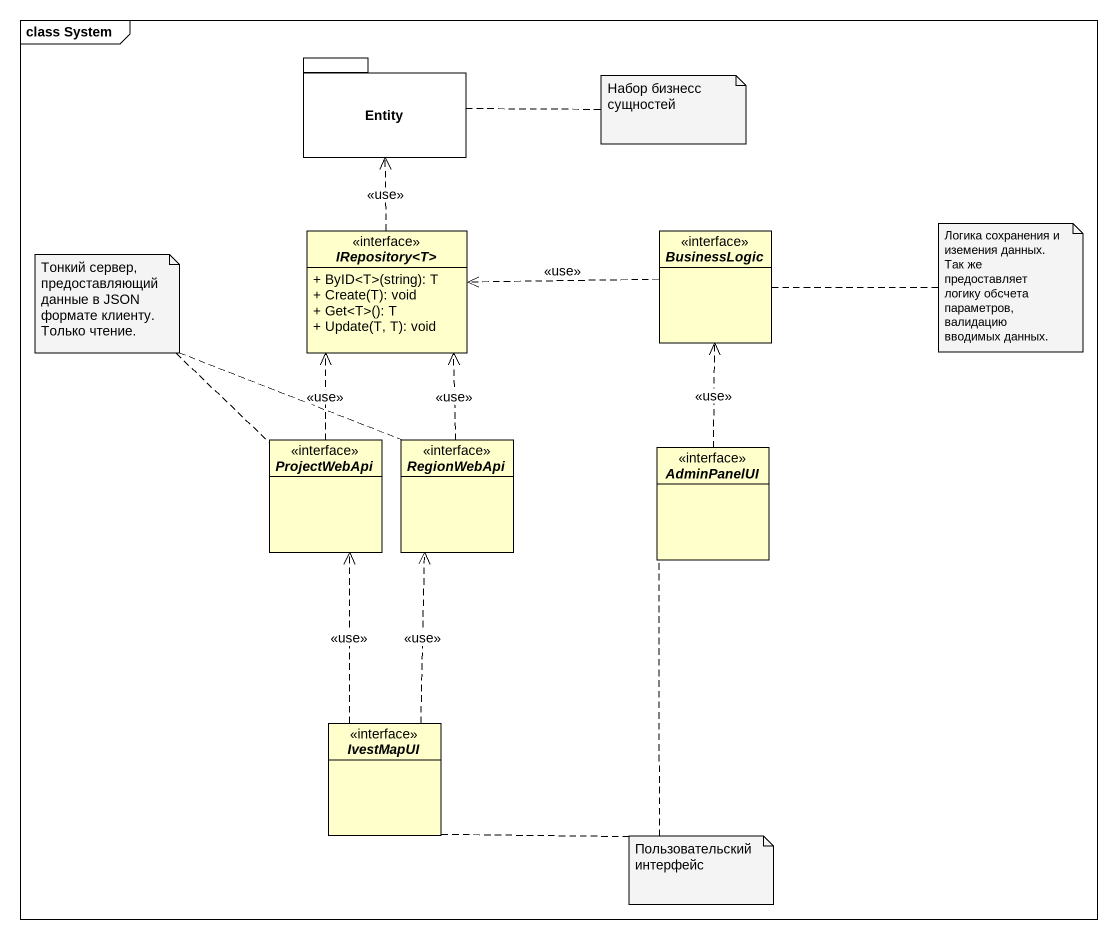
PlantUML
@startuml
mainframe class System
hide circle
hide empty members
skinparam classAttributeIconSize 0
package "Entity" as Entity_ {
}
interface "IRepository<T>" as IRepository_T {
  + ByID<T>(string): T
  + Create(T): void
  + Get<T>(): T
  + Update(T, T): void
}
interface BusinessLogic
interface ProjectWebApi
interface RegionWebApi
interface AdminPanelUI
interface IvestMapUI
IRepository_T .up.> Entity_ : <<use>>
BusinessLogic .left.> IRepository_T : <<use>>
ProjectWebApi .up.> IRepository_T : <<use>>
RegionWebApi .up.> IRepository_T : <<use>>
AdminPanelUI .up.> BusinessLogic : <<use>>
IvestMapUI .up.> ProjectWebApi : <<use>>
IvestMapUI .up.> RegionWebApi : <<use>>
note right of Entity_ : Набор бизнесс сущностей
note right of BusinessLogic
  Логика сохранения и иземения данных.
  Так же предоставляет логику обсчета параметров, валидацию вводимых данных.
end note
note as N3
  Тонкий сервер, предоставляющий данные в JSON формате клиенту. Только чтение.
end note
N3 .. RegionWebApi
N3 .. ProjectWebApi
note as N4
  Пользовательский интерфейс
end note
N4 .. AdminPanelUI
N4 .. IvestMapUI
@enduml
